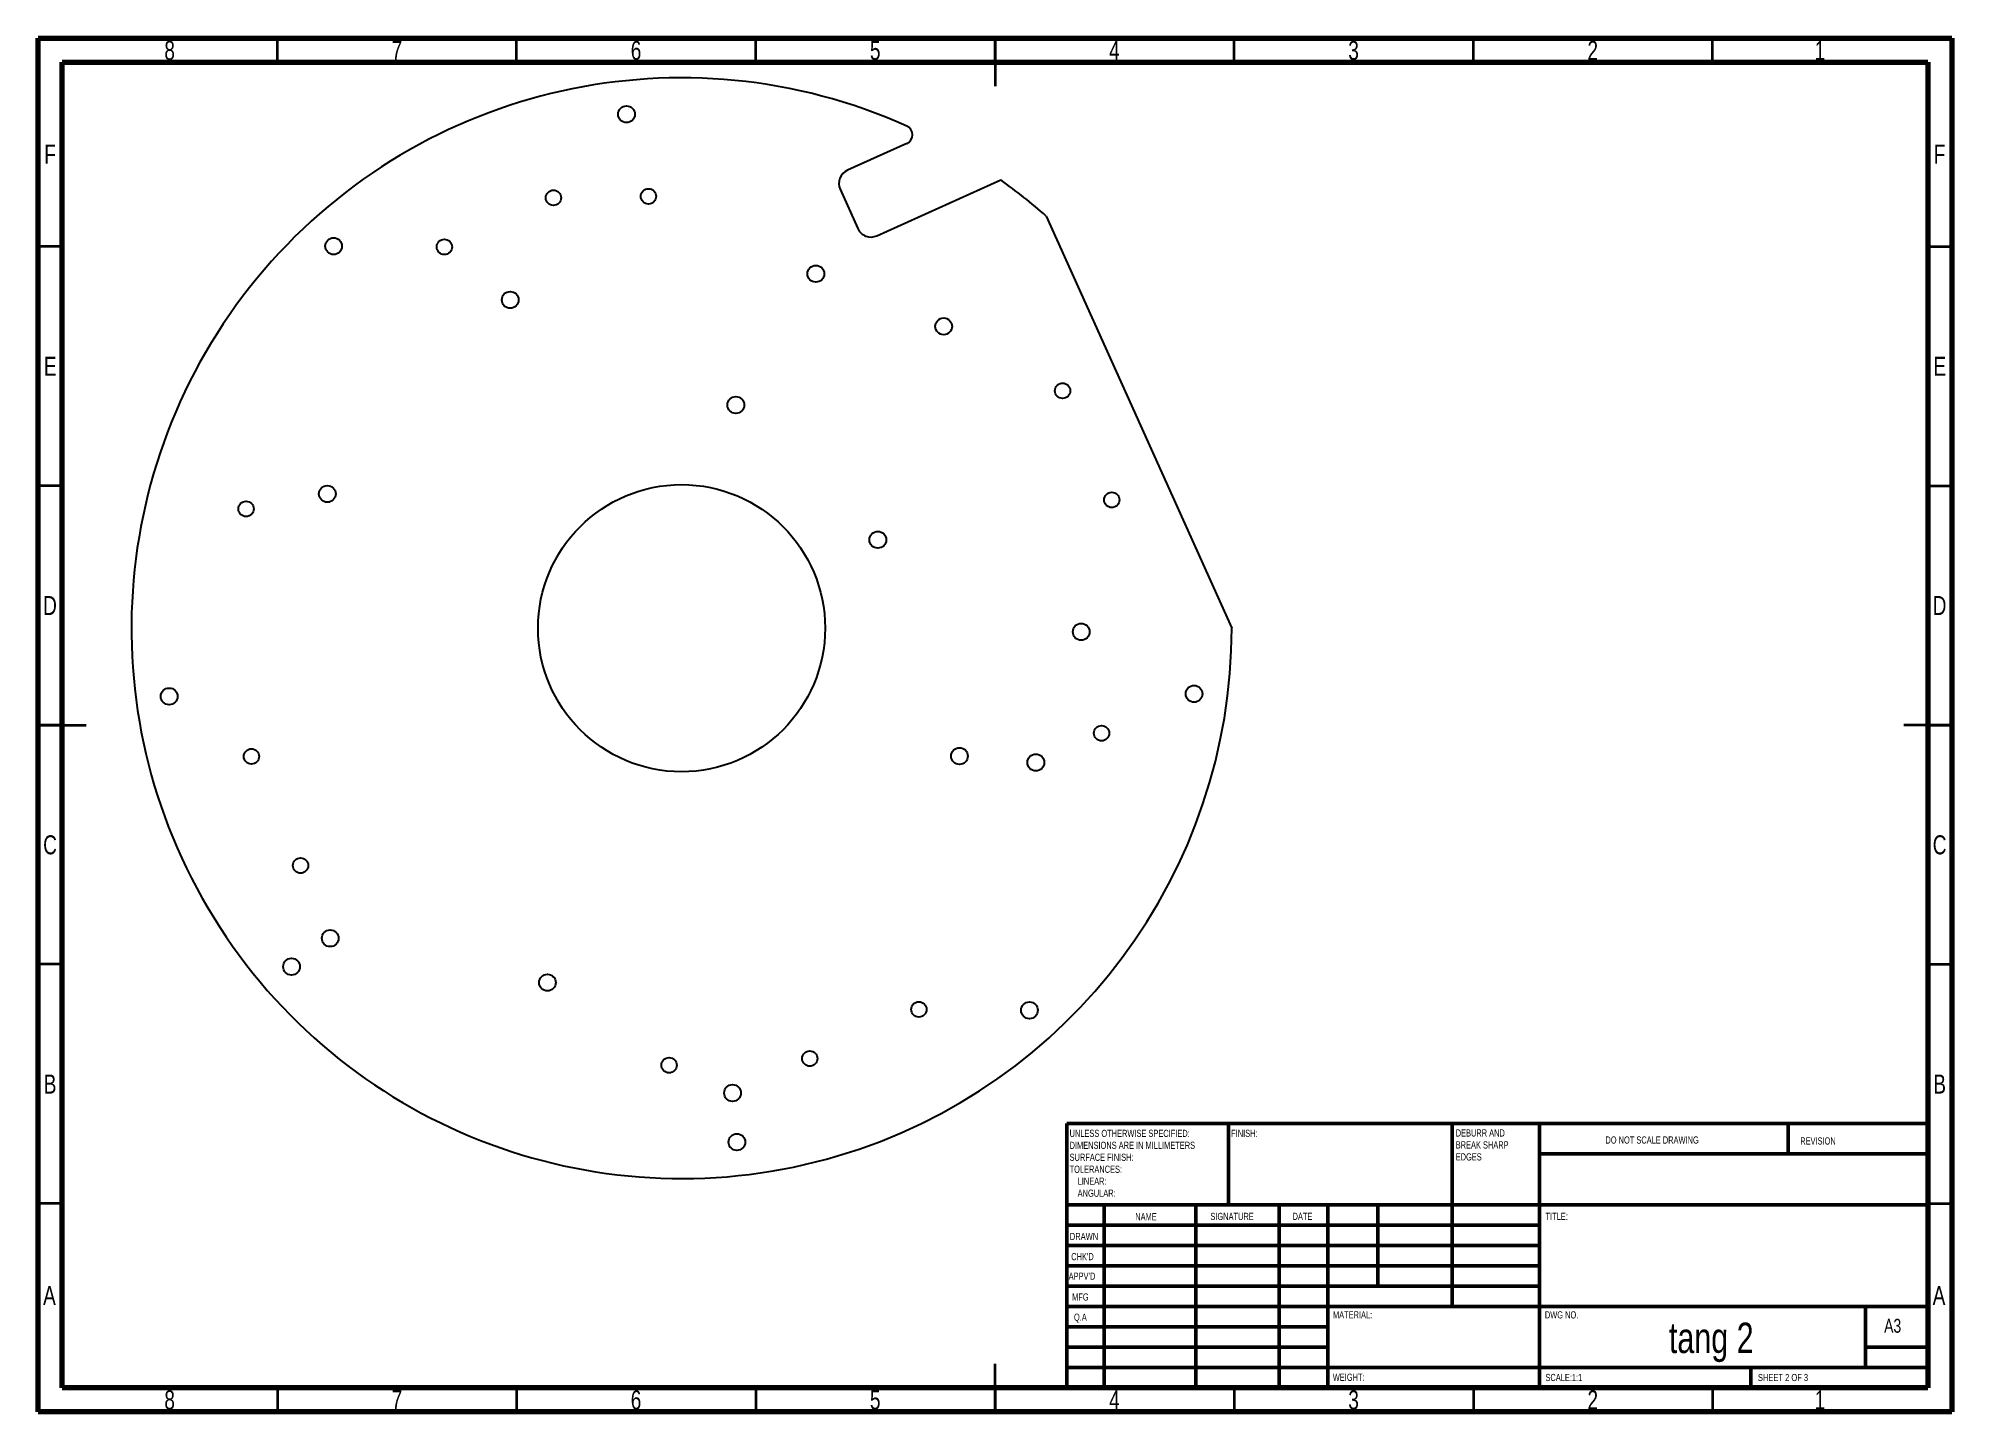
# Model space of a CAD drawing. Header units: millimetres. Extents: x 15 to 415, y 5 to 292.
import ezdxf

# ---------------------------------------------------------------- set-up
doc = ezdxf.new("R2010")
doc.units = ezdxf.units.MM
doc.styles.add('SLDTEXTSTYLE0', font='TXT', dxfattribs={"width": 0.75})
doc.styles.add('SLDTEXTSTYLE1', font='TXT', dxfattribs={"width": 0.686449})
doc.styles.add('SLDTEXTSTYLE2', font='TXT', dxfattribs={"width": 0.6875})

# ---------------------------------------------------------------- blocks, each defined once
blk = doc.blocks.new('SW_NOTE_0')
at = {"color": 0, "linetype": 'Continuous', "lineweight": 0, "char_height": 1.5, "attachment_point": 1, "style": 'SLDTEXTSTYLE0'}
for s, insert in [('UNLESS OTHERWISE SPECIFIED:', (0, 1.93)), ('SURFACE FINISH:', (0, -3.07)), ('DIMENSIONS ARE IN MILLIMETERS', (0, -0.57)), ('TOLERANCES:', (0, -5.57)), ('ANGULAR:', (1.69, -10.57)), ('LINEAR:', (1.69, -8.07))]:
    blk.add_mtext(s, dxfattribs=dict(at, insert=insert))
blk = doc.blocks.new('SW_NOTE_0_1')
at = {"color": 0, "linetype": 'Continuous', "lineweight": 0, "char_height": 1.5, "attachment_point": 1, "style": 'SLDTEXTSTYLE0'}
for s, insert in [('DEBURR AND', (0, 1.93)), ('BREAK SHARP', (0, -0.57)), ('EDGES', (0, -3.07))]:
    blk.add_mtext(s, dxfattribs=dict(at, insert=insert))

msp = doc.modelspace()

# ---------------------------------------------------------------- linework, layer by layer
at = {"color": 7, "linetype": 'Continuous', "lineweight": 70}
for p, q in [((15, 5), (15, 292)), ((15, 292), (415, 292)), ((415, 292), (415, 5)), ((20, 10), (20, 287)), ((20, 287), (410, 287)), ((410, 287), (410, 10)), ((410, 10), (20, 10)), ((415, 5), (15, 5))]:
    msp.add_line(p, q, dxfattribs=at)
at = {"color": 7, "linetype": 'Continuous', "lineweight": 35}
for p, q in [((65, 287), (65, 292)), ((115, 287), (115, 292)), ((165, 287), (165, 292)), ((215, 292), (215, 282)), ((215, 287), (215, 292)), ((265, 287), (265, 292)), ((315, 287), (315, 292)), ((365, 287), (365, 292)), ((20, 248.5), (15, 248.5)), ((410, 248.5), (415, 248.5)), ((20, 198.5), (15, 198.5)), ((410, 198.5), (415, 198.5)), ((15, 148.5), (25, 148.5)), ((20, 148.5), (15, 148.5)), ((415, 148.5), (405, 148.5)), ((410, 148.5), (415, 148.5)), ((20, 98.5), (15, 98.5)), ((410, 98.5), (415, 98.5)), ((20, 48.5), (15, 48.5)), ((410, 48.5), (415, 48.5)), ((215, 5), (215, 15)), ((65, 10), (65, 5)), ((115, 10), (115, 5)), ((165, 10), (165, 5)), ((215, 10), (215, 5)), ((265, 10), (265, 5)), ((315, 10), (315, 5)), ((365, 10), (365, 5))]:
    msp.add_line(p, q, dxfattribs=at)
at = {"color": 7, "linetype": 'Continuous', "lineweight": 25}
for p, q in [((196.57, 270.01), (184.15, 264.41)), ((182.64, 260.44), (186.34, 252.24)), ((190.31, 250.73), (216.2, 262.4)), ((225.69, 254.86), (264.48, 168.73))]:
    msp.add_line(p, q, dxfattribs=at)
at = {"color": 7, "linetype": 'Continuous', "lineweight": 50}
for p, q in [((230, 65.25), (410, 65.25)), ((230, 65.25), (230, 10)), ((263.8, 48.25), (263.8, 65.25)), ((310.6, 65.25), (310.6, 27)), ((328.8, 65.25), (328.8, 10)), ((380.8, 58.88), (380.8, 65.25)), ((410, 58.88), (328.8, 58.88)), ((410, 48.25), (230, 48.25)), ((237.8, 48.25), (237.8, 10)), ((256.99, 48.25), (256.99, 10)), ((274.4, 48.25), (274.4, 10)), ((284.6, 10), (284.6, 48.25)), ((295, 31.25), (295, 48.25)), ((328.8, 44), (230, 44)), ((328.8, 39.75), (230, 39.75)), ((328.8, 35.5), (230, 35.5)), ((328.8, 31.25), (230, 31.25)), ((284.6, 27), (230, 27)), ((284.6, 27), (410, 27)), ((397, 14.25), (397, 27)), ((284.6, 22.75), (230, 22.75)), ((284.6, 18.5), (230, 18.5)), ((410, 18.5), (397, 18.5)), ((230, 14.25), (410, 14.25)), ((373, 10), (373, 14.25))]:
    msp.add_line(p, q, dxfattribs=at)
at = {"color": 7, "linetype": 'Continuous', "lineweight": 25}
for centre, radius in [((137.96, 276.12), 1.75), ((122.69, 258.66), 1.6), ((142.56, 258.97), 1.6), ((76.74, 248.56), 1.75), ((99.89, 248.39), 1.6), ((177.54, 242.79), 1.75), ((113.66, 237.33), 1.75), ((204.27, 231.8), 1.75), ((160.82, 215.37), 1.75), ((229.14, 218.33), 1.6), ((75.43, 196.79), 1.75), ((149.48, 168.73), 30), ((239.41, 195.53), 1.6), ((58.43, 193.65), 1.6), ((190.51, 187.21), 1.75), ((233.02, 167.97), 1.75), ((42.37, 154.48), 1.75), ((256.61, 155.02), 1.75), ((237.28, 146.79), 1.6), ((59.56, 141.93), 1.6), ((207.57, 142.01), 1.75), ((223.54, 140.67), 1.75), ((69.83, 119.14), 1.6), ((76.03, 103.93), 1.75), ((67.95, 98), 1.75), ((121.43, 94.67), 1.75), ((199.08, 89.07), 1.6), ((222.2, 88.88), 1.75), ((176.28, 78.8), 1.6), ((146.86, 77.4), 1.6), ((160.14, 71.6), 1.75), ((161.05, 61.35), 1.75)]:
    msp.add_circle(centre, radius, dxfattribs=at)
for centre, radius, start, end in [((149.48, 168.73), 115, 65.834, 0), ((195.75, 271.83), 2, 294.25, 65.834), ((185.38, 261.68), 3, 114.25, 204.25), ((149.48, 168.73), 115, 48.5, 54.5381), ((189.08, 253.47), 3, 204.25, 294.25)]:
    msp.add_arc(centre, radius, start, end, dxfattribs=at)

# ---------------------------------------------------------------- block references
at = {"color": 7, "linetype": 'Continuous', "lineweight": 0}
for name, p in [('SW_NOTE_0_1', (311.31, 62.07)), ('SW_NOTE_0', (230.59, 61.99))]:
    msp.add_blockref(name, p, dxfattribs=at)

# ---------------------------------------------------------------- texts
for s, insert, char_height, attachment_point, style in [('8', (42.46, 291.45), 3.97, 2, 'SLDTEXTSTYLE0'), ('7', (89.96, 291.45), 3.97, 2, 'SLDTEXTSTYLE0'), ('6', (139.96, 291.45), 3.97, 2, 'SLDTEXTSTYLE0'), ('5', (189.96, 291.45), 3.97, 2, 'SLDTEXTSTYLE0'), ('4', (239.96, 291.45), 3.97, 2, 'SLDTEXTSTYLE0'), ('3', (289.96, 291.45), 3.97, 2, 'SLDTEXTSTYLE0'), ('2', (339.96, 291.45), 3.97, 2, 'SLDTEXTSTYLE0'), ('1', (387.46, 291.45), 3.97, 2, 'SLDTEXTSTYLE0'), ('F', (17.46, 269.76), 3.97, 2, 'SLDTEXTSTYLE0'), ('F', (412.46, 269.76), 3.97, 2, 'SLDTEXTSTYLE0'), ('E', (17.51, 225.45), 3.97, 2, 'SLDTEXTSTYLE0'), ('E', (412.51, 225.45), 3.97, 2, 'SLDTEXTSTYLE0'), ('D', (17.45, 175.45), 3.97, 2, 'SLDTEXTSTYLE0'), ('D', (412.45, 175.45), 3.97, 2, 'SLDTEXTSTYLE0'), ('C', (17.46, 125.45), 3.97, 2, 'SLDTEXTSTYLE0'), ('C', (412.46, 125.45), 3.97, 2, 'SLDTEXTSTYLE0'), ('B', (17.47, 75.45), 3.97, 2, 'SLDTEXTSTYLE0'), ('B', (412.47, 75.45), 3.97, 2, 'SLDTEXTSTYLE0'), ('FINISH:', (264.37, 63.92), 1.5, 1, 'SLDTEXTSTYLE0'), ('DO NOT SCALE DRAWING', (342.61, 62.53), 1.5, 1, 'SLDTEXTSTYLE0'), ('REVISION', (383.33, 62.33), 1.5, 1, 'SLDTEXTSTYLE0'), ('NAME', (244.32, 46.5), 1.5, 1, 'SLDTEXTSTYLE0'), ('SIGNATURE', (260.03, 46.56), 1.5, 1, 'SLDTEXTSTYLE0'), ('DATE', (277.21, 46.58), 1.5, 1, 'SLDTEXTSTYLE0'), ('TITLE:', (330.09, 46.58), 1.5, 1, 'SLDTEXTSTYLE0'), ('DRAWN', (230.64, 42.38), 1.5, 1, 'SLDTEXTSTYLE1'), ("CHK'D", (230.94, 38.16), 1.5, 1, 'SLDTEXTSTYLE0'), ("APPV'D", (230.4, 34.07), 1.5, 1, 'SLDTEXTSTYLE0'), ('A', (17.34, 31.26), 3.97, 2, 'SLDTEXTSTYLE0'), ('MFG', (231.12, 29.72), 1.5, 1, 'SLDTEXTSTYLE0'), ('A', (412.34, 31.26), 3.97, 2, 'SLDTEXTSTYLE0'), ('Q.A', (231.51, 25.5), 1.5, 1, 'SLDTEXTSTYLE0'), ('MATERIAL:', (285.65, 25.99), 1.5, 1, 'SLDTEXTSTYLE0'), ('DWG NO.', (329.95, 25.99), 1.5, 1, 'SLDTEXTSTYLE0'), ('A3', (400.87, 24.41), 2.91, 1, 'SLDTEXTSTYLE0'), ('tang 2', (364.73, 23.61), 6.35, 2, 'SLDTEXTSTYLE0'), ('WEIGHT:', (285.62, 12.95), 1.499, 1, 'SLDTEXTSTYLE0'), ('SCALE:1:1', (330.07, 12.9), 1.5, 1, 'SLDTEXTSTYLE0'), ('SHEET 2 OF 3', (374.48, 12.9), 1.5, 1, 'SLDTEXTSTYLE2'), ('8', (42.46, 9.45), 3.97, 2, 'SLDTEXTSTYLE0'), ('7', (89.96, 9.45), 3.97, 2, 'SLDTEXTSTYLE0'), ('6', (139.96, 9.45), 3.97, 2, 'SLDTEXTSTYLE0'), ('5', (189.96, 9.45), 3.97, 2, 'SLDTEXTSTYLE0'), ('4', (239.96, 9.45), 3.97, 2, 'SLDTEXTSTYLE0'), ('3', (289.96, 9.45), 3.97, 2, 'SLDTEXTSTYLE0'), ('2', (339.96, 9.45), 3.97, 2, 'SLDTEXTSTYLE0'), ('1', (387.46, 9.45), 3.97, 2, 'SLDTEXTSTYLE0')]:
    msp.add_mtext(s, dxfattribs=dict(at, insert=insert, char_height=char_height, attachment_point=attachment_point, style=style))

doc.saveas('drawing.dxf')
